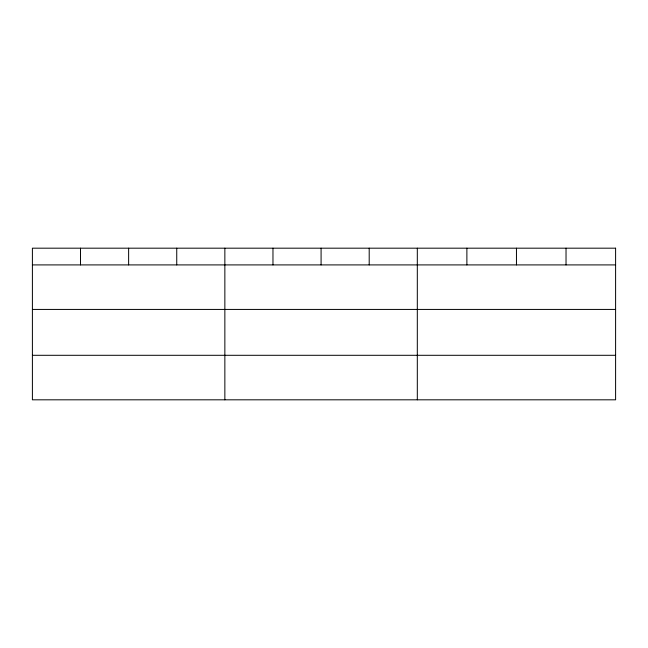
<?xml version="1.0" encoding="UTF-8"?>
<svg xmlns="http://www.w3.org/2000/svg" width="648" height="648" viewBox="0 0 648 648"><rect width="100%" height="100%" fill="white"/><g stroke="black" fill="none" stroke-linecap="round" stroke-linejoin="round"><path stroke-width="0.97" d="M32.4 264.911L615.6 264.911M32.4 309.428L615.6 309.428M32.4 355.298L615.6 355.298M566.028 248.184L566.028 264.911M516.456 248.184L516.456 264.911M466.884 248.184L466.884 264.911M417.312 248.184L417.312 399.816M369.198 248.184L369.198 264.911M321.084 248.184L321.084 264.911M272.97 248.184L272.97 264.911M224.856 248.184L224.856 399.816M176.742 248.184L176.742 264.911M128.628 248.184L128.628 264.911M80.514 248.184L80.514 264.911M615.6 248.184L32.4 248.184L32.4 399.816L615.6 399.816L615.6 248.184"/></g></svg>
